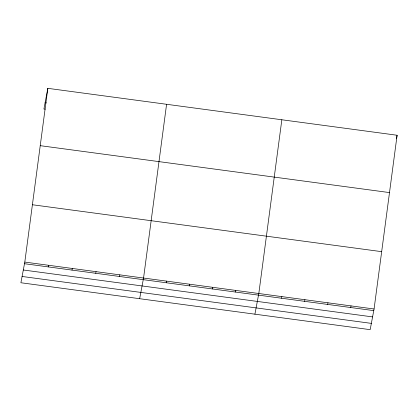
<?xml version="1.0" encoding="UTF-8"?>
<svg xmlns="http://www.w3.org/2000/svg" width="418" height="418" viewBox="0 0 418 418"><rect width="100%" height="100%" fill="white"/><g stroke="black" fill="none" stroke-linecap="round" stroke-linejoin="round"><path stroke-width="0.63" d="M24.803 262.086L47.83 88.339L397.1 135.249L374.073 308.996L370.17 329.661L20.9 282.751L24.803 262.086L374.073 308.996M166.583 104.286L143.557 278.038L139.654 298.703M281.842 119.767L258.815 293.52L254.912 314.184M47.83 88.339L43.927 109.004L45.212 109.176M48.248 266.898L48.556 265.278M72.001 270.091L72.304 268.466M95.748 273.278L96.056 271.658M119.501 276.47L119.804 274.845M166.301 282.756L166.61 281.131M189.354 285.855L189.657 284.23M212.407 288.948L212.71 287.323M235.454 292.046L235.762 290.421M281.56 298.238L281.868 296.613M304.612 301.331L304.921 299.711M327.665 304.429L327.968 302.804M350.712 307.528L351.021 305.903M396.436 138.755L397.1 135.249M45.113 102.718L46.398 102.891M40.232 145.673L389.503 192.588M32.405 204.747L381.671 251.662M24.5 263.711L373.765 310.621M23.309 269.991L372.579 316.907M22.086 276.465L371.356 323.38"/></g></svg>
